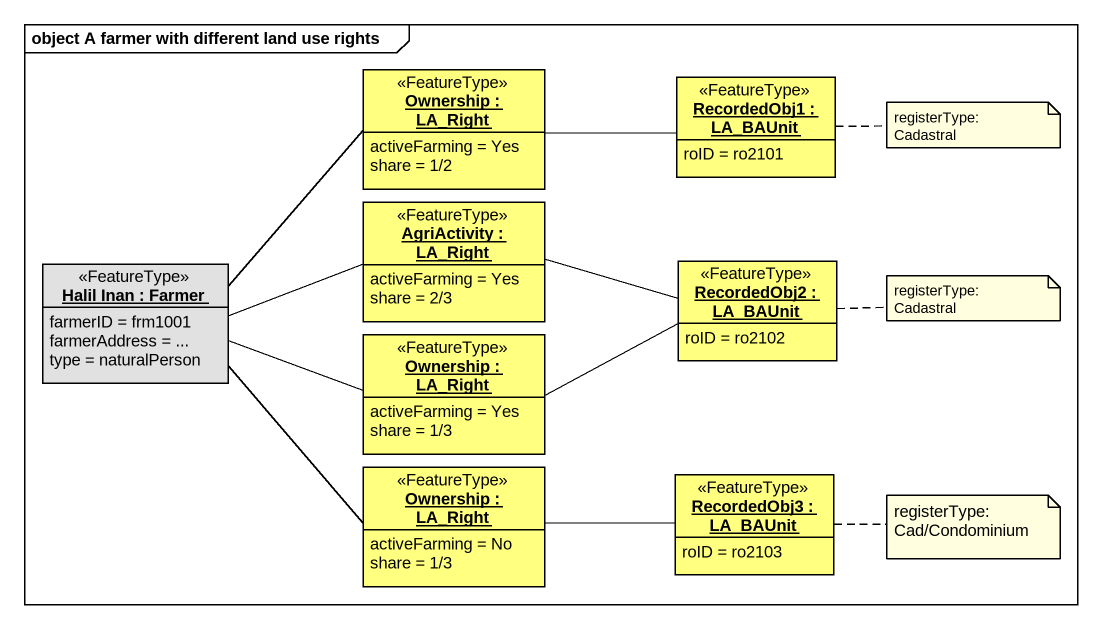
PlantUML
@startuml
mainframe object A farmer with different land use rights
hide circle
hide empty members
object "Ownership : LA_Right" as Ownership <<FeatureType>> #FFFF80 {
  activeFarming = Yes
  share = 1/2
}
object "RecordedObj1 : LA_BAUnit" as RecordedObj1 <<FeatureType>> #FFFF80 {
  roID = ro2101
}
object "AgriActivity : LA_Right" as AgriActivity <<FeatureType>> #FFFF80 {
  activeFarming = Yes
  share = 2/3
}
object "Halil Inan : Farmer" as Halil_Inan <<FeatureType>> #E1E1E1 {
  farmerID = frm1001
  farmerAddress = ...
  type = naturalPerson
}
object "RecordedObj2 : LA_BAUnit" as RecordedObj2 <<FeatureType>> #FFFF80 {
  roID = ro2102
}
object "Ownership : LA_Right" as Ownership_2 <<FeatureType>> #FFFF80 {
  activeFarming = Yes
  share = 1/3
}
object "Ownership : LA_Right" as Ownership_3 <<FeatureType>> #FFFF80 {
  activeFarming = No
  share = 1/3
}
object "RecordedObj3 : LA_BAUnit" as RecordedObj3 <<FeatureType>> #FFFF80 {
  roID = ro2103
}
Ownership -right- RecordedObj1
AgriActivity -left- Halil_Inan
AgriActivity -right- RecordedObj2
Halil_Inan -up- Ownership
Ownership_2 -left- Halil_Inan
Ownership_2 -right- RecordedObj2
Ownership_3 -up- Halil_Inan
Ownership_3 -right- RecordedObj3
note right of RecordedObj1 : registerType: Cadastral
note right of RecordedObj2 : registerType: Cadastral
note right of RecordedObj3 : registerType: Cad/Condominium
@enduml
